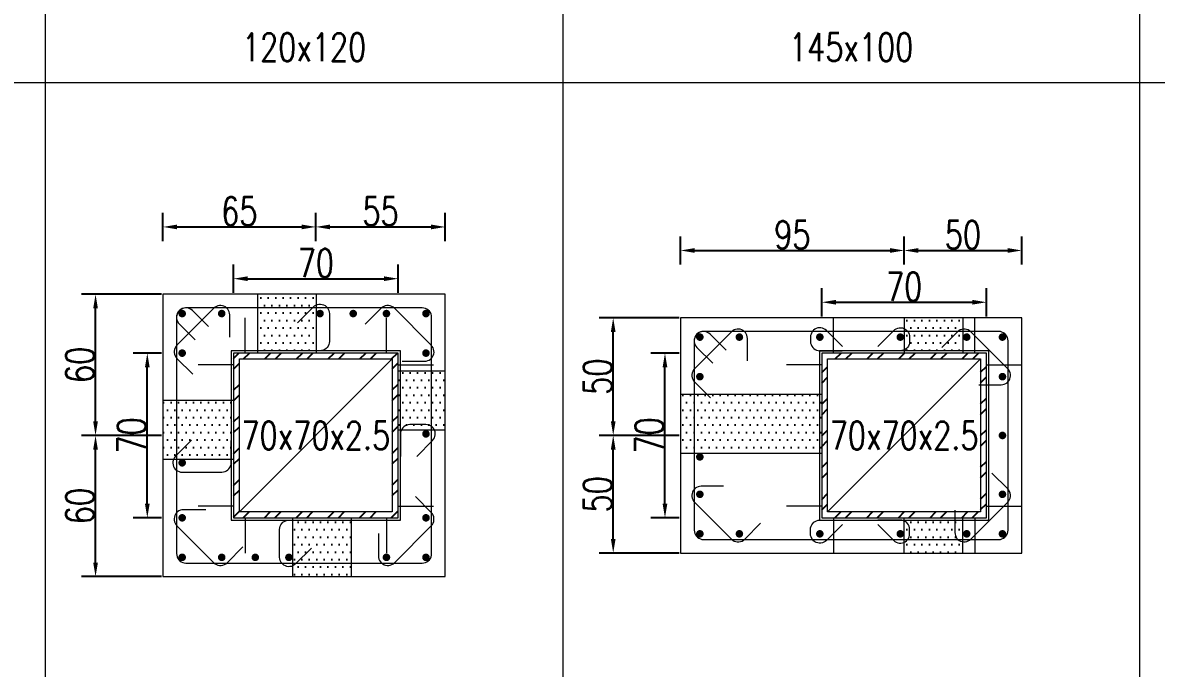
# Model space of a CAD drawing. Header units: millimetres. Extents: x 0 to 3905, y 0 to 8880.
# Drawn here: x 2440.4 to 2922.2, y 957 to 1231.4 of the extents above; entities that cross this region are included whole.
import ezdxf
from ezdxf.enums import TextEntityAlignment as Align

# ---------------------------------------------------------------- set-up
doc = ezdxf.new("R2010")
doc.units = ezdxf.units.MM
doc.layers.get('DEFPOINTS').update_dxf_attribs({"color": 3})
for name, color, linetype in [('Hatch線', 6, 'Continuous'), ('TC-鋼粱', 132, 'Continuous'), ('主筋斷面', 2, 'Continuous'), ('文字-斷面尺寸', 7, 'Continuous'), ('文字-輔助字', 7, 'Continuous'), ('柱斷面線', 4, 'Continuous'), ('標註字', 4, 'Continuous'), ('箍筋線', 1, 'Continuous'), ('網格線', 7, 'Continuous'), ('鋼柱', 11, 'Continuous')]:
    doc.layers.add(name, color=color, linetype=linetype)
doc.styles.add('note', font='txt.shx', dxfattribs={"width": 0.75, "height": 12})
doc.styles.add('txt', font='txt.shx', dxfattribs={"height": 0.2, "bigfont": 'chineset.shx'})
doc.dimstyles.new('RCAD_DIM', dxfattribs={"dimtxt": 12, "dimasz": 6, "dimexe": 6, "dimexo": 0.625, "dimtad": 1, "dimdec": 0, "dimdsep": 46, "dimtxsty": 'note', "dimcen": 2.5, "dimclrd": 256, "dimclre": 256, "dimclrt": 256, "dimadec": 0, "dimazin": 0, "dimtfac": 1, "dimtmove": 0, "dimatfit": 3, "dimfxl": 0, "dimtolj": 1, "dimarcsym": 0})

# ---------------------------------------------------------------- blocks, each defined once
blk = doc.blocks.new('*D1350')
at = {"layer": 'DEFPOINTS', "color": 0}
for p in [(2600, 1122.62), (2530, 1116), (2600, 1116)]:
    blk.add_point(p, dxfattribs=at)
at = {"layer": '標註字', "lineweight": -2}
for p, q in [((2530, 1116.62), (2530, 1128.62)), ((2600, 1116.62), (2600, 1128.62)), ((2536, 1122.62), (2594, 1122.62))]:
    blk.add_line(p, q, dxfattribs=at)
at = {"layer": '標註字'}
for points in [[(2536, 1123.62), (2536, 1121.62), (2530, 1122.62)], [(2594, 1121.62), (2594, 1123.62), (2600, 1122.62)]]:
    blk.add_solid(points, dxfattribs=at)
at = {"layer": '標註字', "insert": (2565, 1129.25), "char_height": 12, "attachment_point": 5, "style": 'note'}
blk.add_mtext('\\A1;70', dxfattribs=at)
blk = doc.blocks.new('*D1351')
at = {"layer": 'DEFPOINTS', "color": 0}
for p in [(2493.38, 1091), (2500, 1091), (2500, 1021)]:
    blk.add_point(p, dxfattribs=at)
at = {"layer": '標註字', "lineweight": -2}
for p, q in [((2499.38, 1091), (2487.38, 1091)), ((2493.38, 1027), (2493.38, 1085)), ((2499.38, 1021), (2487.38, 1021))]:
    blk.add_line(p, q, dxfattribs=at)
at = {"layer": '標註字'}
for points in [[(2494.38, 1085), (2492.38, 1085), (2493.38, 1091)], [(2492.38, 1027), (2494.38, 1027), (2493.38, 1021)]]:
    blk.add_solid(points, dxfattribs=at)
at = {"layer": '標註字', "insert": (2486.75, 1056), "char_height": 12, "attachment_point": 5, "rotation": 90, "style": 'note'}
blk.add_mtext('\\A1;70', dxfattribs=at)
blk = doc.blocks.new('*D1352')
at = {"layer": 'DEFPOINTS', "color": 0}
for p in [(2565, 1144.62), (2500, 1138), (2565, 1138)]:
    blk.add_point(p, dxfattribs=at)
at = {"layer": '標註字', "lineweight": -2}
for p, q in [((2500, 1138.62), (2500, 1150.62)), ((2565, 1138.62), (2565, 1150.62)), ((2506, 1144.62), (2559, 1144.62))]:
    blk.add_line(p, q, dxfattribs=at)
at = {"layer": '標註字'}
for points in [[(2506, 1145.62), (2506, 1143.62), (2500, 1144.62)], [(2559, 1143.62), (2559, 1145.62), (2565, 1144.62)]]:
    blk.add_solid(points, dxfattribs=at)
at = {"layer": '標註字', "insert": (2532.5, 1151.25), "char_height": 12, "attachment_point": 5, "style": 'note'}
blk.add_mtext('\\A1;65', dxfattribs=at)
blk = doc.blocks.new('*D1353')
at = {"layer": 'DEFPOINTS', "color": 0}
for p in [(2620, 1144.62), (2565, 1138), (2620, 1138)]:
    blk.add_point(p, dxfattribs=at)
at = {"layer": '標註字', "lineweight": -2}
for p, q in [((2565, 1138.62), (2565, 1150.62)), ((2620, 1138.62), (2620, 1150.62)), ((2571, 1144.62), (2614, 1144.62))]:
    blk.add_line(p, q, dxfattribs=at)
at = {"layer": '標註字'}
for points in [[(2571, 1145.62), (2571, 1143.62), (2565, 1144.62)], [(2614, 1143.62), (2614, 1145.62), (2620, 1144.62)]]:
    blk.add_solid(points, dxfattribs=at)
at = {"layer": '標註字', "insert": (2592.5, 1151.25), "char_height": 12, "attachment_point": 5, "style": 'note'}
blk.add_mtext('\\A1;55', dxfattribs=at)
blk = doc.blocks.new('*D1354')
at = {"layer": 'DEFPOINTS', "color": 0}
for p in [(2471.38, 1056), (2500, 1056), (2500, 996)]:
    blk.add_point(p, dxfattribs=at)
at = {"layer": '標註字', "lineweight": -2}
for p, q in [((2499.38, 1056), (2465.38, 1056)), ((2471.38, 1002), (2471.38, 1050)), ((2499.38, 996), (2465.38, 996))]:
    blk.add_line(p, q, dxfattribs=at)
at = {"layer": '標註字'}
for points in [[(2472.38, 1050), (2470.38, 1050), (2471.38, 1056)], [(2470.38, 1002), (2472.38, 1002), (2471.38, 996)]]:
    blk.add_solid(points, dxfattribs=at)
at = {"layer": '標註字', "insert": (2464.75, 1026), "char_height": 12, "attachment_point": 5, "rotation": 90, "style": 'note'}
blk.add_mtext('\\A1;60', dxfattribs=at)
blk = doc.blocks.new('*D1355')
at = {"layer": 'DEFPOINTS', "color": 0}
for p in [(2471.38, 1116), (2500, 1116), (2500, 1056)]:
    blk.add_point(p, dxfattribs=at)
at = {"layer": '標註字', "lineweight": -2}
for p, q in [((2499.38, 1116), (2465.38, 1116)), ((2471.38, 1062), (2471.38, 1110)), ((2499.38, 1056), (2465.38, 1056))]:
    blk.add_line(p, q, dxfattribs=at)
at = {"layer": '標註字'}
for points in [[(2472.38, 1110), (2470.38, 1110), (2471.38, 1116)], [(2470.38, 1062), (2472.38, 1062), (2471.38, 1056)]]:
    blk.add_solid(points, dxfattribs=at)
at = {"layer": '標註字', "insert": (2464.75, 1086), "char_height": 12, "attachment_point": 5, "rotation": 90, "style": 'note'}
blk.add_mtext('\\A1;60', dxfattribs=at)
blk = doc.blocks.new('Circle_Filled')
at = {"const_width": 0.5}
blk.add_lwpolyline([(-0.25, 0, 1), (0.25, 0, 1)], format="xyb", close=True, dxfattribs=at)
blk = doc.blocks.new('*D1482')
at = {"layer": 'DEFPOINTS', "color": 0}
for p in [(2850, 1112.62), (2780, 1106), (2850, 1106)]:
    blk.add_point(p, dxfattribs=at)
at = {"layer": '標註字', "lineweight": -2}
for p, q in [((2780, 1106.62), (2780, 1118.62)), ((2850, 1106.62), (2850, 1118.62)), ((2786, 1112.62), (2844, 1112.62))]:
    blk.add_line(p, q, dxfattribs=at)
at = {"layer": '標註字'}
for points in [[(2786, 1113.62), (2786, 1111.62), (2780, 1112.62)], [(2844, 1111.62), (2844, 1113.62), (2850, 1112.62)]]:
    blk.add_solid(points, dxfattribs=at)
at = {"layer": '標註字', "insert": (2815, 1119.25), "char_height": 12, "attachment_point": 5, "style": 'note'}
blk.add_mtext('\\A1;70', dxfattribs=at)
blk = doc.blocks.new('*D1483')
at = {"layer": 'DEFPOINTS', "color": 0}
for p in [(2713.38, 1091), (2720, 1091), (2720, 1021)]:
    blk.add_point(p, dxfattribs=at)
at = {"layer": '標註字', "lineweight": -2}
for p, q in [((2719.38, 1091), (2707.38, 1091)), ((2713.38, 1027), (2713.38, 1085)), ((2719.38, 1021), (2707.38, 1021))]:
    blk.add_line(p, q, dxfattribs=at)
at = {"layer": '標註字'}
for points in [[(2714.38, 1085), (2712.38, 1085), (2713.38, 1091)], [(2712.38, 1027), (2714.38, 1027), (2713.38, 1021)]]:
    blk.add_solid(points, dxfattribs=at)
at = {"layer": '標註字', "insert": (2706.75, 1056), "char_height": 12, "attachment_point": 5, "rotation": 90, "style": 'note'}
blk.add_mtext('\\A1;70', dxfattribs=at)
blk = doc.blocks.new('*D1484')
at = {"layer": 'DEFPOINTS', "color": 0}
for p in [(2815, 1134.62), (2720, 1128), (2815, 1128)]:
    blk.add_point(p, dxfattribs=at)
at = {"layer": '標註字', "lineweight": -2}
for p, q in [((2720, 1128.62), (2720, 1140.62)), ((2815, 1128.62), (2815, 1140.62)), ((2726, 1134.62), (2809, 1134.62))]:
    blk.add_line(p, q, dxfattribs=at)
at = {"layer": '標註字'}
for points in [[(2726, 1135.62), (2726, 1133.62), (2720, 1134.62)], [(2809, 1133.62), (2809, 1135.62), (2815, 1134.62)]]:
    blk.add_solid(points, dxfattribs=at)
at = {"layer": '標註字', "insert": (2767.5, 1141.25), "char_height": 12, "attachment_point": 5, "style": 'note'}
blk.add_mtext('\\A1;95', dxfattribs=at)
blk = doc.blocks.new('*D1485')
at = {"layer": 'DEFPOINTS', "color": 0}
for p in [(2865, 1134.62), (2815, 1128), (2865, 1128)]:
    blk.add_point(p, dxfattribs=at)
at = {"layer": '標註字', "lineweight": -2}
for p, q in [((2815, 1128.62), (2815, 1140.62)), ((2865, 1128.62), (2865, 1140.62)), ((2821, 1134.62), (2859, 1134.62))]:
    blk.add_line(p, q, dxfattribs=at)
at = {"layer": '標註字'}
for points in [[(2821, 1135.62), (2821, 1133.62), (2815, 1134.62)], [(2859, 1133.62), (2859, 1135.62), (2865, 1134.62)]]:
    blk.add_solid(points, dxfattribs=at)
at = {"layer": '標註字', "insert": (2840, 1141.25), "char_height": 12, "attachment_point": 5, "style": 'note'}
blk.add_mtext('\\A1;50', dxfattribs=at)
blk = doc.blocks.new('*D1486')
at = {"layer": 'DEFPOINTS', "color": 0}
for p in [(2691.38, 1056), (2720, 1056), (2720, 1006)]:
    blk.add_point(p, dxfattribs=at)
at = {"layer": '標註字', "lineweight": -2}
for p, q in [((2719.38, 1056), (2685.38, 1056)), ((2691.38, 1012), (2691.38, 1050)), ((2719.38, 1006), (2685.38, 1006))]:
    blk.add_line(p, q, dxfattribs=at)
at = {"layer": '標註字'}
for points in [[(2692.38, 1050), (2690.38, 1050), (2691.38, 1056)], [(2690.38, 1012), (2692.38, 1012), (2691.38, 1006)]]:
    blk.add_solid(points, dxfattribs=at)
at = {"layer": '標註字', "insert": (2684.75, 1031), "char_height": 12, "attachment_point": 5, "rotation": 90, "style": 'note'}
blk.add_mtext('\\A1;50', dxfattribs=at)
blk = doc.blocks.new('*D1487')
at = {"layer": 'DEFPOINTS', "color": 0}
for p in [(2691.38, 1106), (2720, 1106), (2720, 1056)]:
    blk.add_point(p, dxfattribs=at)
at = {"layer": '標註字', "lineweight": -2}
for p, q in [((2719.38, 1106), (2685.38, 1106)), ((2691.38, 1062), (2691.38, 1100)), ((2719.38, 1056), (2685.38, 1056))]:
    blk.add_line(p, q, dxfattribs=at)
at = {"layer": '標註字'}
for points in [[(2692.38, 1100), (2690.38, 1100), (2691.38, 1106)], [(2690.38, 1062), (2692.38, 1062), (2691.38, 1056)]]:
    blk.add_solid(points, dxfattribs=at)
at = {"layer": '標註字', "insert": (2684.75, 1081), "char_height": 12, "attachment_point": 5, "rotation": 90, "style": 'note'}
blk.add_mtext('\\A1;50', dxfattribs=at)

msp = doc.modelspace()

# ---------------------------------------------------------------- hatches: boundary and pattern name
at = {"layer": 'Hatch線'}
h = msp.add_hatch(dxfattribs=at)
h.set_pattern_fill('ANSI32', color=256, style=0)
h.paths.add_polyline_path([(2530, 1021), (2600, 1021), (2600, 1091), (2530, 1091)], flags=17)
h.paths.add_polyline_path([(2532.5, 1023.5), (2532.5, 1088.5), (2597.5, 1088.5), (2597.5, 1023.5)])
h = msp.add_hatch(dxfattribs=at)
h.set_pattern_fill('ANSI32', color=256, style=0)
h.paths.add_polyline_path([(2780, 1021), (2850, 1021), (2850, 1091), (2780, 1091)], flags=17)
h.paths.add_polyline_path([(2782.5, 1023.5), (2782.5, 1088.5), (2847.5, 1088.5), (2847.5, 1023.5)])
at = {"layer": 'TC-鋼粱'}
h = msp.add_hatch(dxfattribs=at)
h.set_pattern_fill('DOTS', color=256, scale=2, style=0)
h.paths.add_polyline_path([(2565.17, 1116), (2540.17, 1116), (2540.17, 1091), (2565.17, 1091)], flags=17)
h = msp.add_hatch(dxfattribs=at)
h.set_pattern_fill('DOTS', color=256, scale=2, style=0)
h.paths.add_polyline_path([(2840, 1106), (2815, 1106), (2815, 1091), (2840, 1091)], flags=17)
h = msp.add_hatch(dxfattribs=at)
h.set_pattern_fill('DOTS', color=256, scale=2, style=0)
h.paths.add_polyline_path([(2620, 1058.28), (2620, 1083.28), (2600, 1083.28), (2600, 1058.28)], flags=17)
h = msp.add_hatch(dxfattribs=at)
h.set_pattern_fill('DOTS', color=256, scale=2, style=0)
h.paths.add_polyline_path([(2500, 1071), (2500, 1046), (2530, 1046), (2530, 1071)], flags=17)
h = msp.add_hatch(dxfattribs=at)
h.set_pattern_fill('DOTS', color=256, scale=2, style=0)
h.paths.add_polyline_path([(2720, 1073.5), (2720, 1048.5), (2780, 1048.5), (2780, 1073.5)], flags=17)
h = msp.add_hatch(dxfattribs=at)
h.set_pattern_fill('DOTS', color=256, scale=2, style=0)
h.paths.add_polyline_path([(2555.17, 996), (2580.17, 996), (2580.17, 1021), (2555.17, 1021)], flags=17)
h = msp.add_hatch(dxfattribs=at)
h.set_pattern_fill('DOTS', color=256, scale=2, style=0)
h.paths.add_polyline_path([(2815, 1006), (2840, 1006), (2840, 1021), (2815, 1021)], flags=17)

# ---------------------------------------------------------------- linework, layer by layer
at = {"layer": 'DEFPOINTS', "lineweight": 5}
for points in [[(2535, 1091), (2535, 1106)], [(2595, 1091), (2595, 1106)], [(2785, 1091), (2785, 1106)], [(2845, 1091), (2845, 1106)], [(2530, 1020), (2601, 1020), (2601, 1092), (2529, 1092), (2529, 1020), (2530, 1020)], [(2780, 1020), (2851, 1020), (2851, 1092), (2779, 1092), (2779, 1020), (2780, 1020)], [(2530, 1086), (2515, 1086)], [(2532.5, 1023.5), (2597.5, 1088.5)], [(2600, 1086), (2615, 1086)], [(2780, 1086), (2765, 1086)], [(2782.5, 1023.5), (2847.5, 1088.5)], [(2850, 1086), (2865, 1086)], [(2530, 1026), (2515, 1026)], [(2600, 1026), (2615, 1026)], [(2780, 1026), (2765, 1026)], [(2850, 1026), (2865, 1026)], [(2535, 1021), (2535, 1006)], [(2595, 1021), (2595, 1006)], [(2785, 1021), (2785, 1006)], [(2845, 1021), (2845, 1006)]]:
    msp.add_lwpolyline(points, dxfattribs=at)
at = {"layer": 'TC-鋼粱', "lineweight": 5}
for points in [[(2540.17, 1116), (2540.17, 1091)], [(2565.17, 1116), (2565.17, 1091)], [(2815, 1106), (2815, 1091)], [(2840, 1106), (2840, 1091)], [(2620, 1083.28), (2600, 1083.28)], [(2500, 1071), (2530, 1071)], [(2720, 1073.5), (2780, 1073.5)], [(2620, 1058.28), (2600, 1058.28)], [(2500, 1046), (2530, 1046)], [(2720, 1048.5), (2780, 1048.5)], [(2555.17, 996), (2555.17, 1021)], [(2580.17, 996), (2580.17, 1021)], [(2815, 1006), (2815, 1021)], [(2840, 1006), (2840, 1021)]]:
    msp.add_lwpolyline(points, dxfattribs=at)
at = {"layer": '柱斷面線', "lineweight": 5}
for points in [[(2500, 996), (2620, 996), (2620, 1116), (2500, 1116), (2500, 996)], [(2720, 1006), (2865, 1006), (2865, 1106), (2720, 1106), (2720, 1006)]]:
    msp.add_lwpolyline(points, dxfattribs=at)
at = {"layer": '箍筋線', "lineweight": 5}
for points in [[(2528.43, 1097.71), (2528.43, 1107.25), (2528.37, 1107.92), (2528.2, 1108.56), (2527.93, 1109.17), (2527.56, 1109.73), (2527.1, 1110.22), (2526.57, 1110.62), (2525.97, 1110.92), (2525.34, 1111.13), (2524.67, 1111.22), (2524.01, 1111.2), (2523.35, 1111.07), (2522.73, 1110.83), (2522.15, 1110.49), (2521.64, 1110.06), (2505.94, 1094.36), (2505.49, 1093.83), (2505.15, 1093.23), (2504.91, 1092.58), (2504.79, 1091.89), (2504.79, 1091.2), (2504.91, 1090.52), (2505.15, 1089.87), (2505.49, 1089.27), (2505.94, 1088.74), (2512.68, 1081.99)], [(2519.33, 1102.29), (2512.58, 1109.04), (2512.07, 1109.47), (2511.49, 1109.81), (2510.87, 1110.05), (2510.22, 1110.18), (2509.55, 1110.2), (2508.89, 1110.11), (2508.25, 1109.9), (2507.66, 1109.6), (2507.12, 1109.19), (2506.66, 1108.71), (2506.29, 1108.15), (2506.02, 1107.54), (2505.85, 1106.9), (2505.79, 1106.23), (2505.79, 1005.77), (2505.86, 1005.08), (2506.03, 1004.41), (2506.33, 1003.78), (2506.72, 1003.21), (2507.21, 1002.72), (2507.78, 1002.33), (2508.41, 1002.03), (2509.08, 1001.86), (2509.77, 1001.79), (2610.23, 1001.79), (2610.92, 1001.86), (2611.59, 1002.03), (2612.22, 1002.33), (2612.79, 1002.72), (2613.28, 1003.21), (2613.67, 1003.78), (2613.97, 1004.41), (2614.14, 1005.08), (2614.21, 1005.77), (2614.21, 1106.23), (2614.14, 1106.92), (2613.97, 1107.59), (2613.67, 1108.22), (2613.28, 1108.79), (2612.79, 1109.28), (2612.22, 1109.67), (2611.59, 1109.97), (2610.92, 1110.14), (2610.23, 1110.21), (2509.77, 1110.21), (2509.1, 1110.15), (2508.46, 1109.98), (2507.85, 1109.71), (2507.29, 1109.34), (2506.81, 1108.88), (2506.4, 1108.34), (2506.1, 1107.75), (2505.89, 1107.11), (2505.8, 1106.45), (2505.82, 1105.78), (2505.95, 1105.13), (2506.19, 1104.51), (2506.53, 1103.93), (2506.96, 1103.42), (2513.71, 1096.67)], [(2557.22, 1103.86), (2563.97, 1110.61), (2564.48, 1111.04), (2565.06, 1111.38), (2565.68, 1111.62), (2566.34, 1111.75), (2567, 1111.77), (2567.67, 1111.68), (2568.3, 1111.47), (2568.9, 1111.17), (2569.43, 1110.76), (2569.89, 1110.28), (2570.26, 1109.72), (2570.53, 1109.11), (2570.7, 1108.47), (2570.76, 1107.8), (2570.76, 1095.96), (2570.7, 1095.26), (2570.52, 1094.6), (2570.22, 1093.97), (2569.83, 1093.4), (2569.34, 1092.91), (2568.77, 1092.51), (2568.14, 1092.22), (2567.47, 1092.04), (2566.78, 1091.98), (2557.24, 1091.98)], [(2601.71, 1087.57), (2611.25, 1087.57), (2611.92, 1087.63), (2612.56, 1087.8), (2613.17, 1088.07), (2613.73, 1088.44), (2614.22, 1088.9), (2614.62, 1089.43), (2614.92, 1090.03), (2615.13, 1090.66), (2615.22, 1091.33), (2615.2, 1091.99), (2615.07, 1092.65), (2614.83, 1093.27), (2614.49, 1093.85), (2614.06, 1094.36), (2598.36, 1110.06), (2597.83, 1110.51), (2597.23, 1110.85), (2596.58, 1111.09), (2595.89, 1111.21), (2595.2, 1111.21), (2594.52, 1111.09), (2593.87, 1110.85), (2593.27, 1110.51), (2592.74, 1110.06), (2585.99, 1103.32)], [(2748.43, 1087.71), (2748.43, 1097.25), (2748.37, 1097.92), (2748.2, 1098.56), (2747.93, 1099.17), (2747.56, 1099.73), (2747.1, 1100.22), (2746.57, 1100.62), (2745.97, 1100.92), (2745.34, 1101.13), (2744.67, 1101.22), (2744.01, 1101.2), (2743.35, 1101.07), (2742.73, 1100.83), (2742.15, 1100.49), (2741.64, 1100.06), (2725.94, 1084.36), (2725.49, 1083.83), (2725.15, 1083.23), (2724.91, 1082.58), (2724.79, 1081.89), (2724.79, 1081.2), (2724.91, 1080.52), (2725.15, 1079.87), (2725.49, 1079.27), (2725.94, 1078.74), (2732.68, 1071.99)], [(2739.33, 1092.29), (2732.58, 1099.04), (2732.07, 1099.47), (2731.49, 1099.81), (2730.87, 1100.05), (2730.22, 1100.18), (2729.55, 1100.2), (2728.89, 1100.11), (2728.25, 1099.9), (2727.66, 1099.6), (2727.12, 1099.19), (2726.66, 1098.71), (2726.29, 1098.15), (2726.02, 1097.54), (2725.85, 1096.9), (2725.79, 1096.23), (2725.79, 1015.77), (2725.86, 1015.08), (2726.03, 1014.41), (2726.33, 1013.78), (2726.72, 1013.21), (2727.21, 1012.72), (2727.78, 1012.33), (2728.41, 1012.03), (2729.08, 1011.86), (2729.77, 1011.79), (2855.23, 1011.79), (2855.92, 1011.86), (2856.59, 1012.03), (2857.22, 1012.33), (2857.79, 1012.72), (2858.28, 1013.21), (2858.67, 1013.78), (2858.97, 1014.41), (2859.14, 1015.08), (2859.21, 1015.77), (2859.21, 1096.23), (2859.14, 1096.92), (2858.97, 1097.59), (2858.67, 1098.22), (2858.28, 1098.79), (2857.79, 1099.28), (2857.22, 1099.67), (2856.59, 1099.97), (2855.92, 1100.14), (2855.23, 1100.21), (2729.77, 1100.21), (2729.1, 1100.15), (2728.46, 1099.98), (2727.85, 1099.71), (2727.29, 1099.34), (2726.81, 1098.88), (2726.4, 1098.34), (2726.1, 1097.75), (2725.89, 1097.11), (2725.8, 1096.45), (2725.82, 1095.78), (2725.95, 1095.13), (2726.19, 1094.51), (2726.53, 1093.93), (2726.96, 1093.42), (2733.71, 1086.67)], [(2788.75, 1093.86), (2782.01, 1100.61), (2781.5, 1101.04), (2780.92, 1101.38), (2780.3, 1101.62), (2779.64, 1101.75), (2778.97, 1101.77), (2778.31, 1101.68), (2777.67, 1101.47), (2777.08, 1101.17), (2776.55, 1100.77), (2776.09, 1100.28), (2775.72, 1099.72), (2775.44, 1099.11), (2775.28, 1098.47), (2775.22, 1097.8), (2775.22, 1095.96), (2775.28, 1095.27), (2775.46, 1094.6), (2775.75, 1093.97), (2776.15, 1093.4), (2776.64, 1092.91), (2777.21, 1092.51), (2777.84, 1092.22), (2778.5, 1092.04), (2779.19, 1091.98), (2788.73, 1091.98)], [(2803.83, 1093.86), (2810.58, 1100.61), (2811.09, 1101.04), (2811.66, 1101.38), (2812.29, 1101.62), (2812.94, 1101.75), (2813.61, 1101.77), (2814.27, 1101.68), (2814.91, 1101.47), (2815.5, 1101.17), (2816.04, 1100.77), (2816.5, 1100.28), (2816.87, 1099.72), (2817.14, 1099.11), (2817.31, 1098.47), (2817.36, 1097.8), (2817.36, 1095.96), (2817.3, 1095.27), (2817.13, 1094.6), (2816.83, 1093.97), (2816.43, 1093.4), (2815.95, 1092.91), (2815.38, 1092.51), (2814.75, 1092.22), (2814.08, 1092.04), (2813.39, 1091.98), (2803.85, 1091.98)], [(2846.71, 1077.57), (2856.25, 1077.57), (2856.92, 1077.63), (2857.56, 1077.8), (2858.17, 1078.07), (2858.73, 1078.44), (2859.22, 1078.9), (2859.62, 1079.43), (2859.92, 1080.03), (2860.13, 1080.66), (2860.22, 1081.33), (2860.2, 1081.99), (2860.07, 1082.65), (2859.83, 1083.27), (2859.49, 1083.85), (2859.06, 1084.36), (2843.36, 1100.06), (2842.83, 1100.51), (2842.23, 1100.85), (2841.58, 1101.09), (2840.89, 1101.21), (2840.2, 1101.21), (2839.52, 1101.09), (2838.87, 1100.85), (2838.27, 1100.51), (2837.74, 1100.06), (2830.99, 1093.32)], [(2607.86, 1047.11), (2614.61, 1053.86), (2615.04, 1054.37), (2615.38, 1054.94), (2615.62, 1055.57), (2615.75, 1056.22), (2615.77, 1056.89), (2615.68, 1057.55), (2615.47, 1058.19), (2615.17, 1058.78), (2614.76, 1059.32), (2614.28, 1059.78), (2613.72, 1060.15), (2613.11, 1060.42), (2612.47, 1060.59), (2611.8, 1060.64), (2604.96, 1060.64), (2604.26, 1060.58), (2603.6, 1060.4), (2602.97, 1060.11), (2602.4, 1059.71), (2601.91, 1059.22), (2601.51, 1058.66), (2601.22, 1058.03), (2601.04, 1057.36), (2600.98, 1056.67), (2600.98, 1047.13)], [(2512.14, 1053.95), (2505.39, 1047.2), (2504.96, 1046.69), (2504.62, 1046.12), (2504.38, 1045.49), (2504.25, 1044.84), (2504.23, 1044.17), (2504.32, 1043.51), (2504.53, 1042.87), (2504.83, 1042.28), (2505.24, 1041.74), (2505.72, 1041.28), (2506.28, 1040.91), (2506.89, 1040.64), (2507.53, 1040.47), (2508.2, 1040.42), (2525.04, 1040.42), (2525.74, 1040.48), (2526.4, 1040.66), (2527.03, 1040.95), (2527.6, 1041.35), (2528.09, 1041.84), (2528.49, 1042.4), (2528.78, 1043.03), (2528.96, 1043.7), (2529.02, 1044.39), (2529.02, 1053.93)], [(2836.57, 1024.29), (2836.57, 1014.75), (2836.63, 1014.08), (2836.8, 1013.44), (2837.07, 1012.83), (2837.44, 1012.27), (2837.9, 1011.78), (2838.43, 1011.38), (2839.03, 1011.08), (2839.66, 1010.87), (2840.33, 1010.78), (2840.99, 1010.8), (2841.65, 1010.93), (2842.27, 1011.17), (2842.85, 1011.51), (2843.36, 1011.94), (2859.06, 1027.64), (2859.51, 1028.17), (2859.85, 1028.77), (2860.09, 1029.42), (2860.21, 1030.11), (2860.21, 1030.8), (2860.09, 1031.48), (2859.85, 1032.13), (2859.51, 1032.73), (2859.06, 1033.26), (2852.32, 1040.01)], [(2738.29, 1034.43), (2728.75, 1034.43), (2728.08, 1034.37), (2727.44, 1034.2), (2726.83, 1033.93), (2726.27, 1033.56), (2725.78, 1033.1), (2725.38, 1032.57), (2725.08, 1031.97), (2724.87, 1031.34), (2724.78, 1030.67), (2724.8, 1030.01), (2724.93, 1029.35), (2725.17, 1028.73), (2725.51, 1028.15), (2725.94, 1027.64), (2741.64, 1011.94), (2742.17, 1011.49), (2742.77, 1011.15), (2743.42, 1010.91), (2744.11, 1010.79), (2744.8, 1010.79), (2745.48, 1010.91), (2746.13, 1011.15), (2746.73, 1011.49), (2747.26, 1011.94), (2754.01, 1018.68)], [(2591.57, 1014.29), (2591.57, 1004.75), (2591.63, 1004.08), (2591.8, 1003.44), (2592.07, 1002.83), (2592.44, 1002.27), (2592.9, 1001.78), (2593.43, 1001.38), (2594.03, 1001.08), (2594.66, 1000.87), (2595.33, 1000.78), (2595.99, 1000.8), (2596.65, 1000.93), (2597.27, 1001.17), (2597.85, 1001.51), (2598.36, 1001.94), (2614.06, 1017.64), (2614.51, 1018.17), (2614.85, 1018.77), (2615.09, 1019.42), (2615.21, 1020.11), (2615.21, 1020.8), (2615.09, 1021.48), (2614.85, 1022.13), (2614.51, 1022.73), (2614.06, 1023.26), (2607.32, 1030.01)], [(2518.29, 1024.43), (2508.75, 1024.43), (2508.08, 1024.37), (2507.44, 1024.2), (2506.83, 1023.93), (2506.27, 1023.56), (2505.78, 1023.1), (2505.38, 1022.57), (2505.08, 1021.97), (2504.87, 1021.34), (2504.78, 1020.67), (2504.8, 1020.01), (2504.93, 1019.35), (2505.17, 1018.73), (2505.51, 1018.15), (2505.94, 1017.64), (2521.64, 1001.94), (2522.17, 1001.49), (2522.77, 1001.15), (2523.42, 1000.91), (2524.11, 1000.79), (2524.8, 1000.79), (2525.48, 1000.91), (2526.13, 1001.15), (2526.73, 1001.49), (2527.26, 1001.94), (2534.01, 1008.68)], [(2563.12, 1008.14), (2556.37, 1001.39), (2555.86, 1000.96), (2555.29, 1000.62), (2554.66, 1000.38), (2554.01, 1000.25), (2553.34, 1000.23), (2552.68, 1000.32), (2552.04, 1000.53), (2551.45, 1000.83), (2550.91, 1001.24), (2550.45, 1001.72), (2550.08, 1002.28), (2549.81, 1002.89), (2549.64, 1003.53), (2549.59, 1004.2), (2549.59, 1016.04), (2549.65, 1016.74), (2549.83, 1017.4), (2550.12, 1018.03), (2550.52, 1018.6), (2551.01, 1019.09), (2551.57, 1019.49), (2552.2, 1019.78), (2552.87, 1019.96), (2553.56, 1020.02), (2563.1, 1020.02)], [(2788.75, 1018.14), (2782.01, 1011.39), (2781.5, 1010.96), (2780.92, 1010.62), (2780.3, 1010.38), (2779.64, 1010.25), (2778.97, 1010.23), (2778.31, 1010.32), (2777.67, 1010.53), (2777.08, 1010.83), (2776.55, 1011.23), (2776.09, 1011.72), (2775.72, 1012.28), (2775.44, 1012.89), (2775.28, 1013.53), (2775.22, 1014.2), (2775.22, 1016.04), (2775.28, 1016.73), (2775.46, 1017.4), (2775.75, 1018.03), (2776.15, 1018.6), (2776.64, 1019.09), (2777.21, 1019.49), (2777.84, 1019.78), (2778.5, 1019.96), (2779.19, 1020.02), (2788.73, 1020.02)], [(2803.83, 1018.14), (2810.58, 1011.39), (2811.09, 1010.96), (2811.66, 1010.62), (2812.29, 1010.38), (2812.94, 1010.25), (2813.61, 1010.23), (2814.27, 1010.32), (2814.91, 1010.53), (2815.5, 1010.83), (2816.04, 1011.23), (2816.5, 1011.72), (2816.87, 1012.28), (2817.14, 1012.89), (2817.31, 1013.53), (2817.36, 1014.2), (2817.36, 1016.04), (2817.3, 1016.73), (2817.13, 1017.4), (2816.83, 1018.03), (2816.43, 1018.6), (2815.95, 1019.09), (2815.38, 1019.49), (2814.75, 1019.78), (2814.08, 1019.96), (2813.39, 1020.02), (2803.85, 1020.02)]]:
    msp.add_lwpolyline(points, dxfattribs=at)
at = {"layer": '網格線', "lineweight": 5}
for points in [[(2450, 1236), (2450, 1206)], [(2670, 1236), (2670, 1206)], [(2915, 1236), (2915, 1206)], [(2220, 1206), (2450, 1206)], [(2450, 1206), (2670, 1206)], [(2450, 1206), (2450, 834)], [(2670, 1206), (2915, 1206)], [(2670, 1206), (2670, 834)], [(2915, 1206), (3125, 1206)], [(2915, 1206), (2915, 834)]]:
    msp.add_lwpolyline(points, dxfattribs=at)
at = {"layer": '鋼柱', "lineweight": 5}
for points in [[(2530, 1021), (2600, 1021), (2600, 1091), (2530, 1091), (2530, 1021)], [(2780, 1021), (2850, 1021), (2850, 1091), (2780, 1091), (2780, 1021)], [(2532.5, 1023.5), (2532.5, 1088.5), (2597.5, 1088.5), (2597.5, 1023.5), (2532.5, 1023.5)], [(2782.5, 1023.5), (2782.5, 1088.5), (2847.5, 1088.5), (2847.5, 1023.5), (2782.5, 1023.5)]]:
    msp.add_lwpolyline(points, dxfattribs=at)

# ---------------------------------------------------------------- block references
at = {"layer": '主筋斷面', "lineweight": 5, "xscale": 3.220000028610229, "yscale": 3.220000028610229}
for p in [(2508.2, 1107.8), (2525, 1107.8), (2566.78, 1107.8), (2580.89, 1107.8), (2595, 1107.8), (2611.8, 1107.8), (2728.2, 1097.8), (2745, 1097.8), (2779.19, 1097.8), (2813.39, 1097.8), (2841.61, 1097.8), (2856.8, 1097.8), (2508.2, 1091), (2611.8, 1091), (2728.2, 1081), (2856.8, 1081), (2611.8, 1056.67), (2856.8, 1056), (2508.2, 1044.39), (2728.2, 1046.89), (2728.2, 1031), (2856.8, 1031), (2508.2, 1021), (2611.8, 1021), (2728.2, 1014.2), (2745, 1014.2), (2779.19, 1014.2), (2813.39, 1014.2), (2841.61, 1014.2), (2856.8, 1014.2), (2508.2, 1004.2), (2525, 1004.2), (2539.28, 1004.2), (2553.56, 1004.2), (2595, 1004.2), (2611.8, 1004.2)]:
    msp.add_blockref('Circle_Filled', p, dxfattribs=at)

# ---------------------------------------------------------------- texts
at = {"layer": '文字-斷面尺寸', "style": 'txt', "width": 0.75}
for s, p in [('120x120', (2560, 1221)), ('145x100', (2792.5, 1221))]:
    msp.add_text(s, height=12, dxfattribs=at).set_placement(p, align=Align.MIDDLE)
at = {"layer": '文字-輔助字', "style": 'txt', "width": 0.75}
for p in [(2565, 1056), (2815, 1056)]:
    msp.add_text('70x70x2.5', height=12, dxfattribs=at).set_placement(p, align=Align.MIDDLE)

# ---------------------------------------------------------------- dimensions: what is measured, and where the dimension line sits
at = {"layer": '標註字'}
for base, p1, p2, picture, middle in [((2565, 1144.62), (2500, 1138), (2565, 1138), '*D1352', (2532.5, 1151.25)), ((2620, 1144.62), (2565, 1138), (2620, 1138), '*D1353', (2592.5, 1151.25)), ((2815, 1134.62), (2720, 1128), (2815, 1128), '*D1484', (2767.5, 1141.25)), ((2865, 1134.62), (2815, 1128), (2865, 1128), '*D1485', (2840, 1141.25)), ((2600, 1122.62), (2530, 1116), (2600, 1116), '*D1350', (2565, 1129.25)), ((2850, 1112.62), (2780, 1106), (2850, 1106), '*D1482', (2815, 1119.25))]:
    dim = msp.add_linear_dim(base=base, p1=p1, p2=p2, dimstyle='RCAD_DIM', dxfattribs=at)
    dim.commit()
    dim.dimension.update_dxf_attribs({"geometry": picture, "text_midpoint": middle})
for base, p1, p2, picture, middle in [((2471.38, 1116), (2500, 1056), (2500, 1116), '*D1355', (2464.75, 1086)), ((2691.38, 1106), (2720, 1056), (2720, 1106), '*D1487', (2684.75, 1081)), ((2493.38, 1091), (2500, 1021), (2500, 1091), '*D1351', (2486.75, 1056)), ((2713.38, 1091), (2720, 1021), (2720, 1091), '*D1483', (2706.75, 1056)), ((2471.38, 1056), (2500, 996), (2500, 1056), '*D1354', (2464.75, 1026)), ((2691.38, 1056), (2720, 1006), (2720, 1056), '*D1486', (2684.75, 1031))]:
    dim = msp.add_linear_dim(base=base, p1=p1, p2=p2, angle=90, dimstyle='RCAD_DIM', dxfattribs=at)
    dim.commit()
    dim.dimension.update_dxf_attribs({"geometry": picture, "text_midpoint": middle})

doc.saveas('drawing.dxf')
